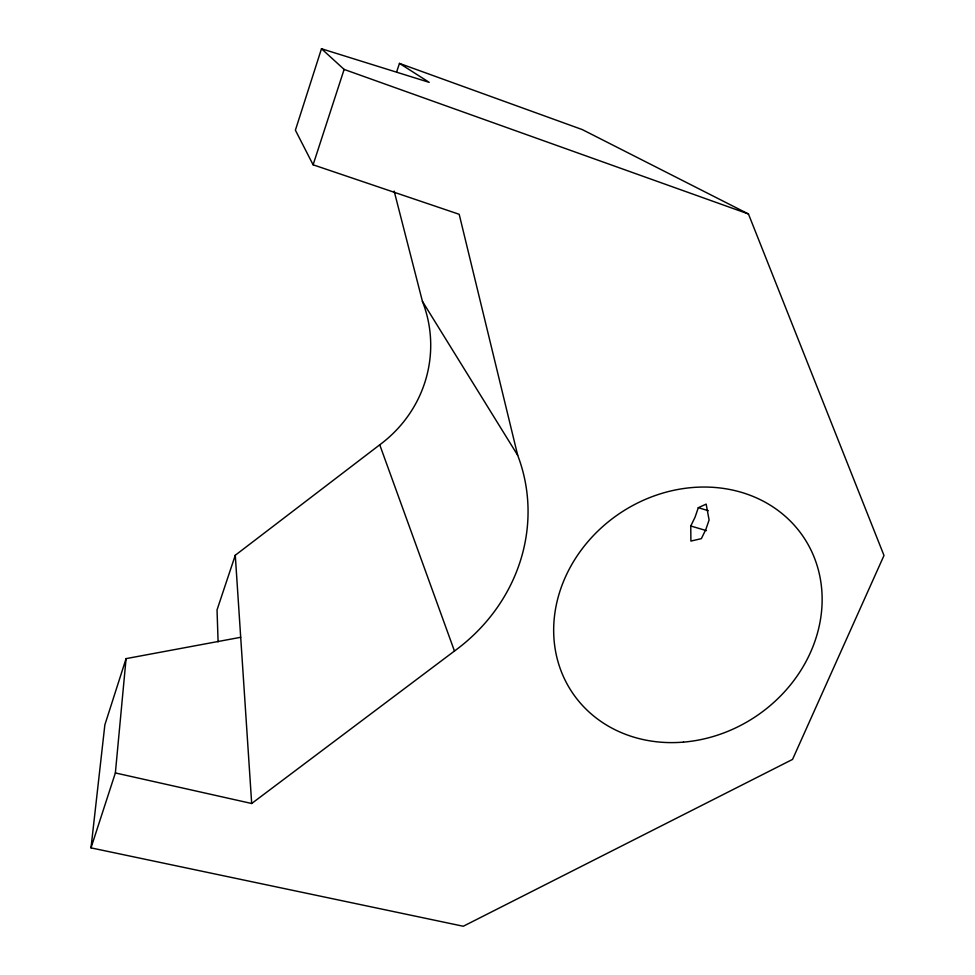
<?xml version="1.0" encoding="UTF-8"?>
<svg xmlns="http://www.w3.org/2000/svg" width="975" height="975" viewBox="0 0 975 975"><rect width="100%" height="100%" fill="white"/><g stroke="black" fill="none" stroke-linecap="round" stroke-linejoin="round"><path stroke-width="1.46" d="M396.606 72.004L399.47 63.399L582.343 129.614L748.447 213.976L883.996 555.482L792.541 759.415L463.283 926.25L91.004 847.872L115.367 772.943L126.08 658.625L240.703 637.297M91.004 847.872L104.861 724.852L126.08 658.625M399.47 63.399L429.219 82.363L321.482 48.75L295.388 130.199L313.109 164.799L459.188 214.293L517.688 455.276A182.435 169.418 -15.1 0 1 454.46 651.032L251.684 803.497L115.367 772.943M313.109 164.799L344.126 69.42L321.482 48.75M394.156 191.112L422.431 301.36A128.578 124.349 -6.3 0 1 379.738 444.807L235.28 555.25L217.035 609.911L218.108 641.867M698.307 507.695L695.126 517.043L690.763 526L690.897 541.064L701.354 538.651L705.815 529.523L709.093 520.004L706.168 504.112L698.307 507.695L708.289 510.681M690.763 526L706.424 530.619M344.126 69.42L748.447 213.976M422.431 301.36L517.688 455.276M379.738 444.807L454.46 651.032M235.28 555.25L251.684 803.497M683.475 742.121A139.327 122.228 -33.9 0 0 806.301 541.442A139.327 122.228 -33.9 0 0 573.934 560.893A139.327 122.228 -33.9 0 0 683.475 742.121"/></g></svg>
